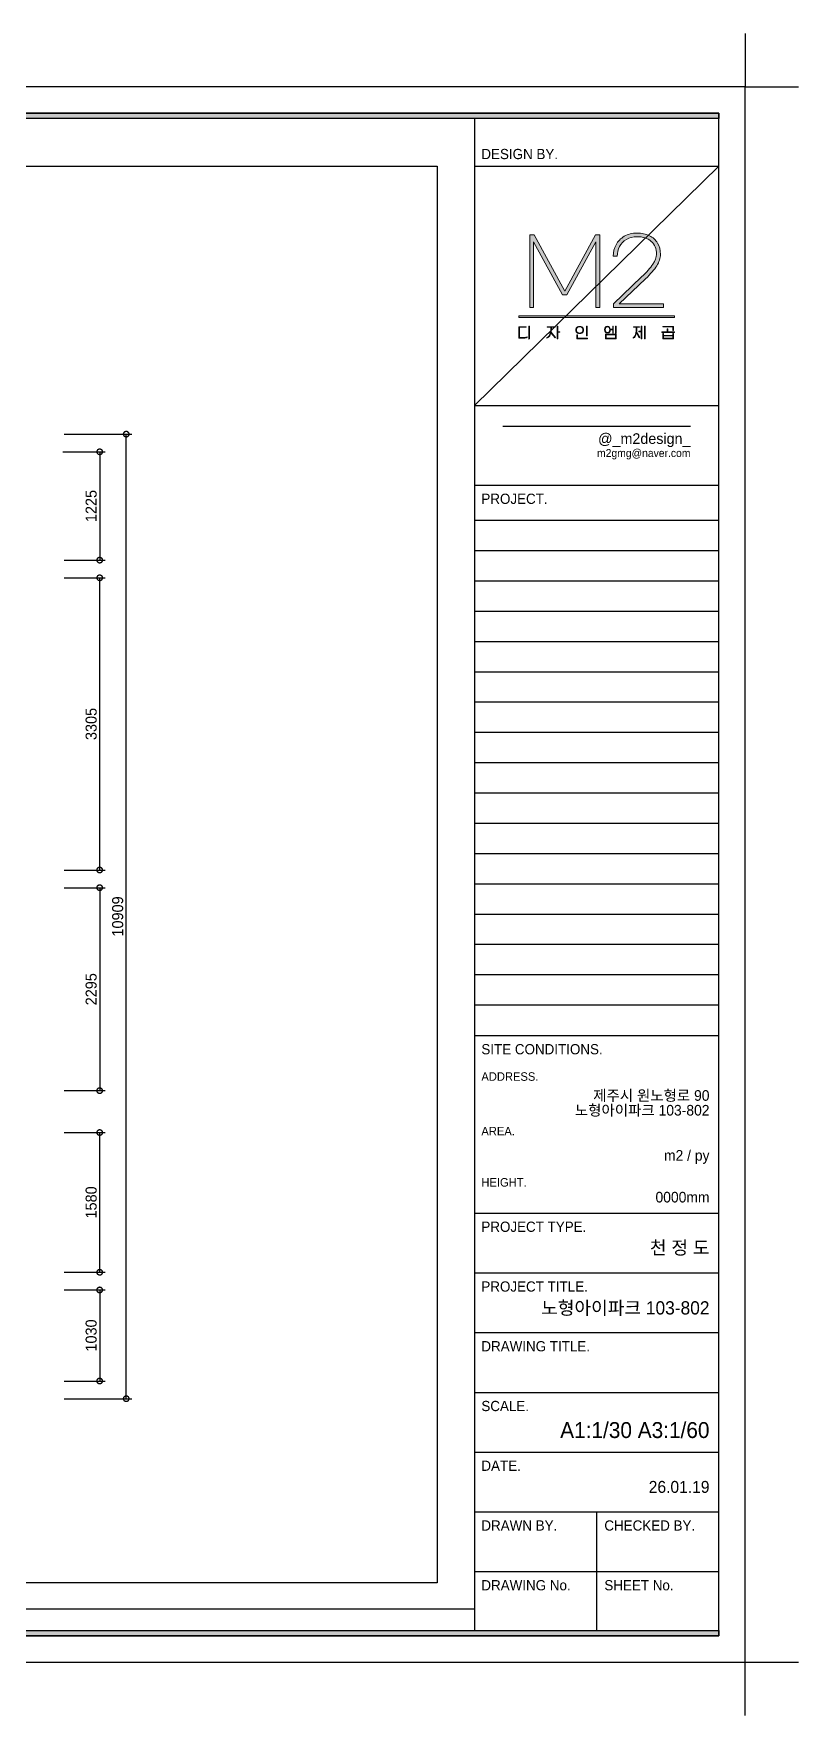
# Model space of a CAD drawing. Header units: inches. Extents: x -4181 to 116552, y 25636 to 44656.
# Drawn here: x 51420 to 60070, y 25636 to 44656 of the extents above; entities that cross this region are included whole.
import ezdxf
from ezdxf.enums import TextEntityAlignment as Align

# ---------------------------------------------------------------- set-up
doc = ezdxf.new("R2010")
doc.units = ezdxf.units.IN
doc.header["$LTSCALE"] = 50
doc.header["$MEASUREMENT"] = 0
for name, color, linetype in [('07-dim', 5, 'Continuous'), ('_U+B808_U+C774_U+C5B4 2', 7, 'Continuous'), ('FORM(YOURNAME)-1', 1, 'Continuous'), ('FORM(YOURNAME)-11', 1, 'Continuous')]:
    doc.layers.add(name, color=color, linetype=linetype)
doc.styles.add('YOURNAME', font='HY울릉도M.TTF')
doc.styles.add('스타일1', font='HY울릉도M.TTF')
doc.dimstyles.new('50', dxfattribs={"dimscale": 50, "dimtxt": 2.5, "dimasz": 2.5, "dimexe": 1.25, "dimexo": 2, "dimtad": 1, "dimdec": 0, "dimtxsty": '스타일1', "dimblk": 'DOTSMALL', "dimcen": 2.5, "dimclrd": 1, "dimclre": 1, "dimclrt": 2, "dimadec": 0, "dimazin": 0, "dimtfac": 1, "dimtdec": 0, "dimtix": 1, "dimtmove": 0, "dimatfit": 3, "dimldrblk": 'DOTSMALL', "dimfxl": 1.25, "dimarcsym": 0})

# ---------------------------------------------------------------- blocks, each defined once
blk = doc.blocks.new('block 34')
at = {"layer": '_U+B808_U+C774_U+C5B4 2'}
h = blk.add_hatch(color=35, dxfattribs=at)
h.dxf.hatch_style = 2
h.paths.add_polyline_path([(674.6, -105.53), (675.73, -105.53), (683.42, -119.69), (691.1, -105.53), (692.22, -105.53), (692.22, -123.82), (691.22, -123.82), (691.22, -107.31), (683.97, -120.67), (682.84, -120.67), (675.59, -107.31), (675.59, -123.82), (674.6, -123.82)])
h = blk.add_hatch(color=35, dxfattribs=at)
h.dxf.hatch_style = 2
edge = h.paths.add_edge_path()
edge.add_spline(control_points=[(704.68, -105.78), (705.57, -106.21), (706.25, -106.83), (706.73, -107.63), (707.21, -108.43), (707.45, -109.38), (707.45, -110.46), (707.45, -111.43), (707.14, -112.39), (706.53, -113.34), (705.92, -114.29), (704.98, -115.38), (703.7, -116.62), (703.7, -116.62), (697.12, -122.91), (697.12, -122.91), (697.12, -122.91), (708.26, -122.91), (708.26, -122.91), (708.26, -122.91), (708.26, -123.82), (708.26, -123.82), (708.26, -123.82), (695.66, -123.82), (695.66, -123.82), (695.66, -123.82), (695.66, -122.91), (695.66, -122.91), (695.66, -122.91), (702.73, -116.15), (702.73, -116.15), (703.99, -114.93), (704.93, -113.86), (705.54, -112.95), (706.15, -112.03), (706.45, -111.2), (706.45, -110.46), (706.45, -109.07), (706.01, -107.98), (705.12, -107.2), (704.23, -106.42), (703.05, -106.03), (701.57, -106.03), (700.53, -106.03), (699.64, -106.26), (698.89, -106.71), (698.15, -107.15), (697.57, -107.75), (697.18, -108.5), (696.79, -109.25), (696.59, -110.06), (696.59, -110.94), (696.59, -110.94), (695.59, -110.94), (695.59, -110.94), (695.59, -109.89), (695.83, -108.93), (696.3, -108.05), (696.77, -107.17), (697.46, -106.46), (698.36, -105.93), (699.26, -105.4), (700.33, -105.13), (701.57, -105.13), (702.76, -105.13), (703.79, -105.35), (704.68, -105.78)], knot_values=[0, 0, 0, 0, 1, 1, 1, 2, 2, 2, 3, 3, 3, 4, 4, 4, 5, 5, 5, 6, 6, 6, 7, 7, 7, 8, 8, 8, 9, 9, 9, 10, 10, 10, 11, 11, 11, 12, 12, 12, 13, 13, 13, 14, 14, 14, 15, 15, 15, 16, 16, 16, 17, 17, 17, 18, 18, 18, 19, 19, 19, 20, 20, 20, 21, 21, 21, 22, 22, 22, 22], degree=3, periodic=0)
at = {"layer": '_U+B808_U+C774_U+C5B4 2', "lineweight": 0}
blk.add_lwpolyline([(674.6, -105.53), (675.73, -105.53), (683.42, -119.69), (691.1, -105.53), (692.22, -105.53), (692.22, -123.82), (691.22, -123.82), (691.22, -107.31), (683.97, -120.67), (682.84, -120.67), (675.59, -107.31), (675.59, -123.82), (674.6, -123.82), (674.6, -105.53)], dxfattribs=at)
blk.add_open_spline([(704.68, -105.78), (705.57, -106.21), (706.25, -106.83), (706.73, -107.63), (707.21, -108.43), (707.45, -109.38), (707.45, -110.46), (707.45, -111.43), (707.14, -112.39), (706.53, -113.34), (705.92, -114.29), (704.98, -115.38), (703.7, -116.62), (703.7, -116.62), (697.12, -122.91), (697.12, -122.91), (697.12, -122.91), (708.26, -122.91), (708.26, -122.91), (708.26, -122.91), (708.26, -123.82), (708.26, -123.82), (708.26, -123.82), (695.66, -123.82), (695.66, -123.82), (695.66, -123.82), (695.66, -122.91), (695.66, -122.91), (695.66, -122.91), (702.73, -116.15), (702.73, -116.15), (703.99, -114.93), (704.93, -113.86), (705.54, -112.95), (706.15, -112.03), (706.45, -111.2), (706.45, -110.46), (706.45, -109.07), (706.01, -107.98), (705.12, -107.2), (704.23, -106.42), (703.05, -106.03), (701.57, -106.03), (700.53, -106.03), (699.64, -106.26), (698.89, -106.71), (698.15, -107.15), (697.57, -107.75), (697.18, -108.5), (696.79, -109.25), (696.59, -110.06), (696.59, -110.94), (696.59, -110.94), (695.59, -110.94), (695.59, -110.94), (695.59, -109.89), (695.83, -108.93), (696.3, -108.05), (696.77, -107.17), (697.46, -106.46), (698.36, -105.93), (699.26, -105.4), (700.33, -105.13), (701.57, -105.13), (702.76, -105.13), (703.79, -105.35), (704.68, -105.78)], degree=3, knots=[0, 0, 0, 0, 1, 1, 1, 2, 2, 2, 3, 3, 3, 4, 4, 4, 5, 5, 5, 6, 6, 6, 7, 7, 7, 8, 8, 8, 9, 9, 9, 10, 10, 10, 11, 11, 11, 12, 12, 12, 13, 13, 13, 14, 14, 14, 15, 15, 15, 16, 16, 16, 17, 17, 17, 18, 18, 18, 19, 19, 19, 20, 20, 20, 21, 21, 21, 22, 22, 22, 22], dxfattribs=at)
blk = doc.blocks.new('block 35')
at = {"layer": '_U+B808_U+C774_U+C5B4 2'}
h = blk.add_hatch(color=35, dxfattribs=at)
h.dxf.hatch_style = 2
edge = h.paths.add_edge_path()
edge.add_spline(control_points=[(673.72, -128.8), (673.72, -128.8), (672, -128.8), (672, -128.8), (672, -128.8), (672, -131.36), (672, -131.36), (672, -131.36), (673.14, -131.36), (673.14, -131.36), (673.29, -131.36), (673.44, -131.34), (673.6, -131.31), (673.75, -131.28), (673.88, -131.24), (673.98, -131.2), (673.98, -131.2), (673.98, -131.35), (673.98, -131.35), (673.88, -131.4), (673.75, -131.44), (673.6, -131.47), (673.45, -131.49), (673.3, -131.51), (673.14, -131.51), (673.14, -131.51), (671.83, -131.51), (671.83, -131.51), (671.83, -131.51), (671.83, -128.65), (671.83, -128.65), (671.83, -128.65), (673.72, -128.65), (673.72, -128.65), (673.72, -128.65), (673.72, -128.8), (673.72, -128.8)], knot_values=[0, 0, 0, 0, 1, 1, 1, 2, 2, 2, 3, 3, 3, 4, 4, 4, 5, 5, 5, 6, 6, 6, 7, 7, 7, 8, 8, 8, 9, 9, 9, 10, 10, 10, 11, 11, 11, 12, 12, 12, 12], degree=3, periodic=0)
h.paths.add_polyline_path([(674.54, -131.73), (674.38, -131.74), (674.38, -128.5), (674.54, -128.5)])
h = blk.add_hatch(color=35, dxfattribs=at)
h.dxf.hatch_style = 2
edge = h.paths.add_edge_path()
edge.add_spline(control_points=[(679.96, -130.01), (679.96, -130.01), (681.09, -131.37), (681.09, -131.37), (681.09, -131.37), (680.96, -131.47), (680.96, -131.47), (680.96, -131.47), (679.92, -130.19), (679.92, -130.19), (679.82, -130.57), (679.69, -130.87), (679.52, -131.09), (679.35, -131.32), (679.14, -131.46), (678.9, -131.51), (678.9, -131.51), (678.9, -131.36), (678.9, -131.36), (679.11, -131.3), (679.3, -131.16), (679.45, -130.93), (679.6, -130.7), (679.71, -130.39), (679.79, -130.03), (679.86, -129.66), (679.91, -129.25), (679.91, -128.8), (679.91, -128.8), (678.97, -128.8), (678.97, -128.8), (678.97, -128.8), (678.97, -128.65), (678.97, -128.65), (678.97, -128.65), (681, -128.65), (681, -128.65), (681, -128.65), (681, -128.8), (681, -128.8), (681, -128.8), (680.07, -128.8), (680.07, -128.8), (680.06, -129.26), (680.03, -129.66), (679.96, -130.01)], knot_values=[0, 0, 0, 0, 1, 1, 1, 2, 2, 2, 3, 3, 3, 4, 4, 4, 5, 5, 5, 6, 6, 6, 7, 7, 7, 8, 8, 8, 9, 9, 9, 10, 10, 10, 11, 11, 11, 12, 12, 12, 13, 13, 13, 14, 14, 14, 15, 15, 15, 15], degree=3, periodic=0)
h.paths.add_polyline_path([(682.21, -130.06), (681.69, -130.06), (681.69, -131.73), (681.54, -131.73), (681.54, -128.5), (681.69, -128.5), (681.69, -129.92), (682.21, -129.92)])
h = blk.add_hatch(color=35, dxfattribs=at)
h.dxf.hatch_style = 2
edge = h.paths.add_edge_path()
edge.add_spline(control_points=[(687.69, -128.68), (687.84, -128.76), (687.95, -128.87), (688.03, -129.01), (688.11, -129.15), (688.15, -129.3), (688.15, -129.47), (688.15, -129.64), (688.11, -129.8), (688.03, -129.94), (687.95, -130.08), (687.84, -130.19), (687.69, -130.27), (687.54, -130.35), (687.36, -130.39), (687.15, -130.39), (686.95, -130.39), (686.77, -130.35), (686.62, -130.27), (686.47, -130.19), (686.36, -130.08), (686.28, -129.94), (686.2, -129.8), (686.16, -129.64), (686.16, -129.47), (686.16, -129.3), (686.2, -129.15), (686.28, -129.01), (686.36, -128.87), (686.47, -128.76), (686.62, -128.68), (686.77, -128.6), (686.95, -128.56), (687.15, -128.56), (687.36, -128.56), (687.54, -128.6), (687.69, -128.68)], knot_values=[0, 0, 0, 0, 1, 1, 1, 2, 2, 2, 3, 3, 3, 4, 4, 4, 5, 5, 5, 6, 6, 6, 7, 7, 7, 8, 8, 8, 9, 9, 9, 10, 10, 10, 11, 11, 11, 12, 12, 12, 12], degree=3, periodic=0)
edge = h.paths.add_edge_path()
edge.add_spline(control_points=[(686.72, -128.79), (686.59, -128.86), (686.49, -128.95), (686.43, -129.07), (686.36, -129.18), (686.32, -129.32), (686.32, -129.47), (686.32, -129.63), (686.36, -129.76), (686.43, -129.88), (686.49, -130), (686.59, -130.09), (686.72, -130.15), (686.84, -130.22), (686.99, -130.25), (687.15, -130.25), (687.32, -130.25), (687.46, -130.22), (687.59, -130.15), (687.72, -130.09), (687.81, -130), (687.88, -129.88), (687.95, -129.76), (687.98, -129.63), (687.98, -129.47), (687.98, -129.32), (687.95, -129.18), (687.88, -129.07), (687.81, -128.95), (687.72, -128.86), (687.59, -128.79), (687.46, -128.73), (687.32, -128.7), (687.15, -128.7), (686.99, -128.7), (686.84, -128.73), (686.72, -128.79)], knot_values=[0, 0, 0, 0, 1, 1, 1, 2, 2, 2, 3, 3, 3, 4, 4, 4, 5, 5, 5, 6, 6, 6, 7, 7, 7, 8, 8, 8, 9, 9, 9, 10, 10, 10, 11, 11, 11, 12, 12, 12, 12], degree=3, periodic=0)
h.paths.add_polyline_path([(686.6, -131.51), (689.15, -131.51), (689.15, -131.66), (686.44, -131.66), (686.44, -130.66), (686.6, -130.66)])
h.paths.add_polyline_path([(689.03, -130.91), (688.87, -130.91), (688.87, -128.5), (689.03, -128.5)])
h = blk.add_hatch(color=35, dxfattribs=at)
h.dxf.hatch_style = 2
edge = h.paths.add_edge_path()
edge.add_spline(control_points=[(694.67, -130), (694.55, -130.16), (694.37, -130.23), (694.14, -130.23), (693.91, -130.23), (693.73, -130.16), (693.61, -130), (693.48, -129.84), (693.42, -129.64), (693.42, -129.39), (693.42, -129.14), (693.48, -128.94), (693.61, -128.78), (693.73, -128.62), (693.91, -128.54), (694.14, -128.54), (694.35, -128.54), (694.51, -128.61), (694.63, -128.74), (694.75, -128.87), (694.83, -129.04), (694.85, -129.25), (694.85, -129.25), (695.45, -129.25), (695.45, -129.25), (695.45, -129.25), (695.45, -128.52), (695.45, -128.52), (695.45, -128.52), (695.61, -128.52), (695.61, -128.52), (695.61, -128.52), (695.61, -130.29), (695.61, -130.29), (695.61, -130.29), (695.45, -130.29), (695.45, -130.29), (695.45, -130.29), (695.45, -129.4), (695.45, -129.4), (695.45, -129.4), (694.86, -129.4), (694.86, -129.4), (694.85, -129.64), (694.79, -129.85), (694.67, -130)], knot_values=[0, 0, 0, 0, 1, 1, 1, 2, 2, 2, 3, 3, 3, 4, 4, 4, 5, 5, 5, 6, 6, 6, 7, 7, 7, 8, 8, 8, 9, 9, 9, 10, 10, 10, 11, 11, 11, 12, 12, 12, 13, 13, 13, 14, 14, 14, 15, 15, 15, 15], degree=3, periodic=0)
edge = h.paths.add_edge_path()
edge.add_spline(control_points=[(693.73, -129.9), (693.83, -130.03), (693.97, -130.09), (694.14, -130.09), (694.31, -130.09), (694.45, -130.03), (694.55, -129.9), (694.65, -129.78), (694.7, -129.61), (694.7, -129.39), (694.7, -129.17), (694.65, -129), (694.55, -128.87), (694.45, -128.75), (694.31, -128.69), (694.14, -128.69), (693.97, -128.69), (693.83, -128.75), (693.73, -128.87), (693.63, -129), (693.58, -129.17), (693.58, -129.39), (693.58, -129.61), (693.63, -129.78), (693.73, -129.9)], knot_values=[0, 0, 0, 0, 1, 1, 1, 2, 2, 2, 3, 3, 3, 4, 4, 4, 5, 5, 5, 6, 6, 6, 7, 7, 7, 8, 8, 8, 8], degree=3, periodic=0)
h.paths.add_polyline_path([(693.69, -130.55), (696.36, -130.55), (696.36, -131.66), (693.69, -131.66)])
h.paths.add_polyline_path([(693.85, -131.51), (696.2, -131.51), (696.2, -130.7), (693.85, -130.7)])
h.paths.add_polyline_path([(696.36, -128.5), (696.36, -130.32), (696.2, -130.32), (696.2, -128.5)])
h = blk.add_hatch(color=35, dxfattribs=at)
h.dxf.hatch_style = 2
edge = h.paths.add_edge_path()
edge.add_spline(control_points=[(701.46, -129.93), (701.46, -129.93), (702.28, -131.39), (702.28, -131.39), (702.28, -131.39), (702.15, -131.47), (702.15, -131.47), (702.15, -131.47), (701.43, -130.17), (701.43, -130.17), (701.3, -130.94), (701.03, -131.39), (700.63, -131.51), (700.63, -131.51), (700.63, -131.35), (700.63, -131.35), (700.88, -131.26), (701.06, -130.99), (701.18, -130.55), (701.3, -130.1), (701.37, -129.52), (701.37, -128.8), (701.37, -128.8), (700.67, -128.8), (700.67, -128.8), (700.67, -128.8), (700.67, -128.65), (700.67, -128.65), (700.67, -128.65), (702.19, -128.65), (702.19, -128.65), (702.19, -128.65), (702.19, -128.8), (702.19, -128.8), (702.19, -128.8), (701.53, -128.8), (701.53, -128.8), (701.52, -129.25), (701.5, -129.63), (701.46, -129.93)], knot_values=[0, 0, 0, 0, 1, 1, 1, 2, 2, 2, 3, 3, 3, 4, 4, 4, 5, 5, 5, 6, 6, 6, 7, 7, 7, 8, 8, 8, 9, 9, 9, 10, 10, 10, 11, 11, 11, 12, 12, 12, 13, 13, 13, 13], degree=3, periodic=0)
h.paths.add_polyline_path([(702.59, -128.52), (702.75, -128.52), (702.75, -131.68), (702.59, -131.68), (702.59, -129.95), (702, -129.95), (702, -129.8), (702.59, -129.8)])
h.paths.add_polyline_path([(703.61, -128.5), (703.61, -131.73), (703.45, -131.73), (703.45, -128.5)])
h = blk.add_hatch(color=35, dxfattribs=at)
h.dxf.hatch_style = 2
h.paths.add_polyline_path([(711.02, -129.93), (711.02, -130.07), (707.82, -130.07), (707.82, -129.93), (709.16, -129.93), (709.16, -129.2), (709.32, -129.2), (709.32, -129.93)])
h.paths.add_polyline_path([(710.61, -128.72), (708.07, -128.72), (708.07, -128.57), (710.77, -128.57), (710.77, -129.64), (710.61, -129.64)])
h.paths.add_polyline_path([(710.61, -130.36), (710.77, -130.36), (710.77, -131.66), (708.08, -131.66), (708.08, -130.36), (708.24, -130.36), (708.24, -130.83), (710.61, -130.83)])
h.paths.add_polyline_path([(710.61, -131.52), (710.61, -130.97), (708.24, -130.97), (708.24, -131.52)])
at = {"layer": '_U+B808_U+C774_U+C5B4 2', "lineweight": 0}
for points in [[(674.54, -131.73), (674.38, -131.74), (674.38, -128.5), (674.54, -128.5), (674.54, -131.73)], [(682.21, -130.06), (681.69, -130.06), (681.69, -131.73), (681.54, -131.73), (681.54, -128.5), (681.69, -128.5), (681.69, -129.92), (682.21, -129.92), (682.21, -130.06)], [(686.6, -131.51), (689.15, -131.51), (689.15, -131.66), (686.44, -131.66), (686.44, -130.66), (686.6, -130.66), (686.6, -131.51)], [(689.03, -130.91), (688.87, -130.91), (688.87, -128.5), (689.03, -128.5), (689.03, -130.91)], [(693.69, -130.55), (696.36, -130.55), (696.36, -131.66), (693.69, -131.66), (693.69, -130.55)], [(693.85, -131.51), (696.2, -131.51), (696.2, -130.7), (693.85, -130.7), (693.85, -131.51)], [(696.36, -128.5), (696.36, -130.32), (696.2, -130.32), (696.2, -128.5), (696.36, -128.5)], [(702.59, -128.52), (702.75, -128.52), (702.75, -131.68), (702.59, -131.68), (702.59, -129.95), (702, -129.95), (702, -129.8), (702.59, -129.8), (702.59, -128.52)], [(703.61, -128.5), (703.61, -131.73), (703.45, -131.73), (703.45, -128.5), (703.61, -128.5)], [(711.02, -129.93), (711.02, -130.07), (707.82, -130.07), (707.82, -129.93), (709.16, -129.93), (709.16, -129.2), (709.32, -129.2), (709.32, -129.93), (711.02, -129.93)], [(710.61, -128.72), (708.07, -128.72), (708.07, -128.57), (710.77, -128.57), (710.77, -129.64), (710.61, -129.64), (710.61, -128.72)], [(710.61, -130.36), (710.77, -130.36), (710.77, -131.66), (708.08, -131.66), (708.08, -130.36), (708.24, -130.36), (708.24, -130.83), (710.61, -130.83), (710.61, -130.36)], [(710.61, -131.52), (710.61, -130.97), (708.24, -130.97), (708.24, -131.52), (710.61, -131.52)]]:
    blk.add_lwpolyline(points, dxfattribs=at)
for points, knots in [([(673.72, -128.8), (673.72, -128.8), (672, -128.8), (672, -128.8), (672, -128.8), (672, -131.36), (672, -131.36), (672, -131.36), (673.14, -131.36), (673.14, -131.36), (673.29, -131.36), (673.44, -131.34), (673.6, -131.31), (673.75, -131.28), (673.88, -131.24), (673.98, -131.2), (673.98, -131.2), (673.98, -131.35), (673.98, -131.35), (673.88, -131.4), (673.75, -131.44), (673.6, -131.47), (673.45, -131.49), (673.3, -131.51), (673.14, -131.51), (673.14, -131.51), (671.83, -131.51), (671.83, -131.51), (671.83, -131.51), (671.83, -128.65), (671.83, -128.65), (671.83, -128.65), (673.72, -128.65), (673.72, -128.65), (673.72, -128.65), (673.72, -128.8), (673.72, -128.8)], [0, 0, 0, 0, 1, 1, 1, 2, 2, 2, 3, 3, 3, 4, 4, 4, 5, 5, 5, 6, 6, 6, 7, 7, 7, 8, 8, 8, 9, 9, 9, 10, 10, 10, 11, 11, 11, 12, 12, 12, 12]), ([(679.96, -130.01), (679.96, -130.01), (681.09, -131.37), (681.09, -131.37), (681.09, -131.37), (680.96, -131.47), (680.96, -131.47), (680.96, -131.47), (679.92, -130.19), (679.92, -130.19), (679.82, -130.57), (679.69, -130.87), (679.52, -131.09), (679.35, -131.32), (679.14, -131.46), (678.9, -131.51), (678.9, -131.51), (678.9, -131.36), (678.9, -131.36), (679.11, -131.3), (679.3, -131.16), (679.45, -130.93), (679.6, -130.7), (679.71, -130.39), (679.79, -130.03), (679.86, -129.66), (679.91, -129.25), (679.91, -128.8), (679.91, -128.8), (678.97, -128.8), (678.97, -128.8), (678.97, -128.8), (678.97, -128.65), (678.97, -128.65), (678.97, -128.65), (681, -128.65), (681, -128.65), (681, -128.65), (681, -128.8), (681, -128.8), (681, -128.8), (680.07, -128.8), (680.07, -128.8), (680.06, -129.26), (680.03, -129.66), (679.96, -130.01)], [0, 0, 0, 0, 1, 1, 1, 2, 2, 2, 3, 3, 3, 4, 4, 4, 5, 5, 5, 6, 6, 6, 7, 7, 7, 8, 8, 8, 9, 9, 9, 10, 10, 10, 11, 11, 11, 12, 12, 12, 13, 13, 13, 14, 14, 14, 15, 15, 15, 15]), ([(687.69, -128.68), (687.84, -128.76), (687.95, -128.87), (688.03, -129.01), (688.11, -129.15), (688.15, -129.3), (688.15, -129.47), (688.15, -129.64), (688.11, -129.8), (688.03, -129.94), (687.95, -130.08), (687.84, -130.19), (687.69, -130.27), (687.54, -130.35), (687.36, -130.39), (687.15, -130.39), (686.95, -130.39), (686.77, -130.35), (686.62, -130.27), (686.47, -130.19), (686.36, -130.08), (686.28, -129.94), (686.2, -129.8), (686.16, -129.64), (686.16, -129.47), (686.16, -129.3), (686.2, -129.15), (686.28, -129.01), (686.36, -128.87), (686.47, -128.76), (686.62, -128.68), (686.77, -128.6), (686.95, -128.56), (687.15, -128.56), (687.36, -128.56), (687.54, -128.6), (687.69, -128.68)], [0, 0, 0, 0, 1, 1, 1, 2, 2, 2, 3, 3, 3, 4, 4, 4, 5, 5, 5, 6, 6, 6, 7, 7, 7, 8, 8, 8, 9, 9, 9, 10, 10, 10, 11, 11, 11, 12, 12, 12, 12]), ([(686.72, -128.79), (686.59, -128.86), (686.49, -128.95), (686.43, -129.07), (686.36, -129.18), (686.32, -129.32), (686.32, -129.47), (686.32, -129.63), (686.36, -129.76), (686.43, -129.88), (686.49, -130), (686.59, -130.09), (686.72, -130.15), (686.84, -130.22), (686.99, -130.25), (687.15, -130.25), (687.32, -130.25), (687.46, -130.22), (687.59, -130.15), (687.72, -130.09), (687.81, -130), (687.88, -129.88), (687.95, -129.76), (687.98, -129.63), (687.98, -129.47), (687.98, -129.32), (687.95, -129.18), (687.88, -129.07), (687.81, -128.95), (687.72, -128.86), (687.59, -128.79), (687.46, -128.73), (687.32, -128.7), (687.15, -128.7), (686.99, -128.7), (686.84, -128.73), (686.72, -128.79)], [0, 0, 0, 0, 1, 1, 1, 2, 2, 2, 3, 3, 3, 4, 4, 4, 5, 5, 5, 6, 6, 6, 7, 7, 7, 8, 8, 8, 9, 9, 9, 10, 10, 10, 11, 11, 11, 12, 12, 12, 12]), ([(694.67, -130), (694.55, -130.16), (694.37, -130.23), (694.14, -130.23), (693.91, -130.23), (693.73, -130.16), (693.61, -130), (693.48, -129.84), (693.42, -129.64), (693.42, -129.39), (693.42, -129.14), (693.48, -128.94), (693.61, -128.78), (693.73, -128.62), (693.91, -128.54), (694.14, -128.54), (694.35, -128.54), (694.51, -128.61), (694.63, -128.74), (694.75, -128.87), (694.83, -129.04), (694.85, -129.25), (694.85, -129.25), (695.45, -129.25), (695.45, -129.25), (695.45, -129.25), (695.45, -128.52), (695.45, -128.52), (695.45, -128.52), (695.61, -128.52), (695.61, -128.52), (695.61, -128.52), (695.61, -130.29), (695.61, -130.29), (695.61, -130.29), (695.45, -130.29), (695.45, -130.29), (695.45, -130.29), (695.45, -129.4), (695.45, -129.4), (695.45, -129.4), (694.86, -129.4), (694.86, -129.4), (694.85, -129.64), (694.79, -129.85), (694.67, -130)], [0, 0, 0, 0, 1, 1, 1, 2, 2, 2, 3, 3, 3, 4, 4, 4, 5, 5, 5, 6, 6, 6, 7, 7, 7, 8, 8, 8, 9, 9, 9, 10, 10, 10, 11, 11, 11, 12, 12, 12, 13, 13, 13, 14, 14, 14, 15, 15, 15, 15]), ([(693.73, -129.9), (693.83, -130.03), (693.97, -130.09), (694.14, -130.09), (694.31, -130.09), (694.45, -130.03), (694.55, -129.9), (694.65, -129.78), (694.7, -129.61), (694.7, -129.39), (694.7, -129.17), (694.65, -129), (694.55, -128.87), (694.45, -128.75), (694.31, -128.69), (694.14, -128.69), (693.97, -128.69), (693.83, -128.75), (693.73, -128.87), (693.63, -129), (693.58, -129.17), (693.58, -129.39), (693.58, -129.61), (693.63, -129.78), (693.73, -129.9)], [0, 0, 0, 0, 1, 1, 1, 2, 2, 2, 3, 3, 3, 4, 4, 4, 5, 5, 5, 6, 6, 6, 7, 7, 7, 8, 8, 8, 8]), ([(701.46, -129.93), (701.46, -129.93), (702.28, -131.39), (702.28, -131.39), (702.28, -131.39), (702.15, -131.47), (702.15, -131.47), (702.15, -131.47), (701.43, -130.17), (701.43, -130.17), (701.3, -130.94), (701.03, -131.39), (700.63, -131.51), (700.63, -131.51), (700.63, -131.35), (700.63, -131.35), (700.88, -131.26), (701.06, -130.99), (701.18, -130.55), (701.3, -130.1), (701.37, -129.52), (701.37, -128.8), (701.37, -128.8), (700.67, -128.8), (700.67, -128.8), (700.67, -128.8), (700.67, -128.65), (700.67, -128.65), (700.67, -128.65), (702.19, -128.65), (702.19, -128.65), (702.19, -128.65), (702.19, -128.8), (702.19, -128.8), (702.19, -128.8), (701.53, -128.8), (701.53, -128.8), (701.52, -129.25), (701.5, -129.63), (701.46, -129.93)], [0, 0, 0, 0, 1, 1, 1, 2, 2, 2, 3, 3, 3, 4, 4, 4, 5, 5, 5, 6, 6, 6, 7, 7, 7, 8, 8, 8, 9, 9, 9, 10, 10, 10, 11, 11, 11, 12, 12, 12, 13, 13, 13, 13])]:
    blk.add_open_spline(points, degree=3, knots=knots, dxfattribs=at)
blk = doc.blocks.new('block 33')
at = {"layer": '_U+B808_U+C774_U+C5B4 2'}
for name in ['block 34', 'block 35']:
    blk.add_blockref(name, (0, 0), dxfattribs=at)
blk = doc.blocks.new('block 32')
at = {"layer": '_U+B808_U+C774_U+C5B4 2'}
h = blk.add_hatch(color=35, dxfattribs=at)
h.dxf.hatch_style = 2
h.paths.add_polyline_path([(711.02, -126.32), (671.83, -126.32), (671.83, -125.91), (711.02, -125.91)])
at = {"layer": '_U+B808_U+C774_U+C5B4 2', "lineweight": 0}
blk.add_lwpolyline([(711.02, -126.32), (671.83, -126.32), (671.83, -125.91), (711.02, -125.91), (711.02, -126.32)], dxfattribs=at)
at = {"layer": '_U+B808_U+C774_U+C5B4 2'}
blk.add_blockref('block 33', (0, 0), dxfattribs=at)
blk = doc.blocks.new('FORM-ELEVATION')
at = {"layer": 'FORM(YOURNAME)-11'}
h = blk.add_hatch(color=256, dxfattribs=at)
h.dxf.hatch_style = 1
h.paths.add_polyline_path([(-10309, 35708), (71691, 35708), (71691, 35508), (-10309, 35508)])
h.paths.add_polyline_path([(-10309, -21492), (71691, -21492), (71691, -21692), (-10309, -21692)])
at = {"layer": 'Defpoints', "color": 158}
for p, q in [((62481, 35508), (62481, -21492)), ((62481, 33708), (71691, 33708)), ((62481, 24686), (71691, 33708)), ((62481, 24686), (71691, 24686)), ((71691, 20353), (62481, 20353)), ((71691, 19211), (62481, 19211)), ((71691, 18069), (62481, 18069)), ((71691, 16927), (62481, 16927)), ((71691, 15784), (62481, 15784)), ((71691, 14642), (62481, 14642)), ((71691, 13500), (62481, 13500)), ((71691, 12358), (62481, 12358)), ((71691, 11216), (62481, 11216)), ((71691, 10074), (62481, 10074)), ((71691, 8932), (62481, 8932)), ((71691, 7790), (62481, 7790)), ((71691, 6647), (62481, 6647)), ((71691, 5505), (62481, 5505)), ((71691, 4363), (62481, 4363)), ((71691, 3221), (62481, 3221)), ((71691, 2079), (62481, 2079)), ((62481, -20692), (-10309, -20692))]:
    blk.add_line(p, q, dxfattribs=at)
at = {"layer": 'Defpoints', "color": 1}
for points in [[(72691, 38708), (72691, 36708), (74691, 36708)], [(72691, -24692), (72691, -22692), (74691, -22692)]]:
    blk.add_lwpolyline(points, dxfattribs=at)
at = {"layer": 'Defpoints', "color": 158}
for points in [[(-10309, -21692), (71691, -21692), (71691, 35708), (-10309, 35708)], [(-8309, 33708), (61071, 33708), (61071, -19692), (-8309, -19692)]]:
    blk.add_lwpolyline(points, close=True, dxfattribs=at)
at = {"layer": 'FORM(YOURNAME)-11', "color": 251}
blk.add_line((63550, 23916), (70622, 23916), dxfattribs=at)
at = {"layer": 'FORM(YOURNAME)-11', "color": 14}
for p, q in [((62481, 21686), (71691, 21686)), ((62481, 937), (71691, 937)), ((62481, -5756), (71691, -5756)), ((62481, -8009), (71691, -8009)), ((62481, -10261), (71691, -10261)), ((62481, -12514), (71691, -12514)), ((62481, -14766), (71691, -14766)), ((62481, -17019), (71691, -17019)), ((67086, -17019), (67086, -21492)), ((62481, -19271), (71691, -19271))]:
    blk.add_line(p, q, dxfattribs=at)
at = {"layer": 'FORM(YOURNAME)-11', "color": 250}
blk.add_lwpolyline([(-11309, -22692), (72691, -22692), (72691, 36708), (-11309, 36708)], close=True, dxfattribs=at)
at = {"layer": 'FORM(YOURNAME)-11'}
for points in [[(-10309, 35708), (71691, 35708), (71691, 35508), (-10309, 35508)], [(-10309, -21492), (71691, -21492), (71691, -21692), (-10309, -21692)]]:
    blk.add_lwpolyline(points, close=True, dxfattribs=at)
at = {"layer": '_U+B808_U+C774_U+C5B4 2', "xscale": 150, "yscale": 150, "zscale": 150}
blk.add_blockref('block 32', (-36628, 46957), dxfattribs=at)
at = {"layer": 'FORM(YOURNAME)-11', "color": 14, "style": 'YOURNAME'}
for s, height, p in [('DESIGN BY.', 386.1, (62739, 34170)), ('PROJECT.', 386.1, (62739, 21172)), ('SITE CONDITIONS.', 386.14, (62739, 422)), ('PROJECT TYPE.', 386.14, (62739, -6271)), ('PROJECT TITLE.', 386.14, (62739, -8524)), ('DRAWING TITLE.', 386.14, (62739, -10776)), ('SCALE.', 386.1, (62739, -13029)), ('DATE.', 386.1, (62739, -15281)), ('DRAWN BY.', 386.1, (62739, -17534)), ('CHECKED BY.', 386.14, (67376, -17534)), ('DRAWING No.', 386.14, (62739, -19786)), ('SHEET No.', 386.1, (67376, -19786))]:
    blk.add_text(s, height=height, dxfattribs=at).set_placement(p, align=Align.MIDDLE_LEFT)
for s, height, width, p in [('@_m2design_', 400, 1.03, (70622, 23242)), ('m2gmg@naver.com', 300, 0.995, (70622, 22747))]:
    blk.add_text(s, height=height, dxfattribs=dict(at, width=width)).set_placement(p, align=Align.RIGHT)
at = {"layer": 'FORM(YOURNAME)-11', "color": 251, "style": 'YOURNAME'}
for s, p in [('ADDRESS.', (62739, -608)), ('AREA.', (62739, -2667)), ('HEIGHT.', (62739, -4598))]:
    blk.add_text(s, height=321.8, dxfattribs=at).set_placement(p, align=Align.MIDDLE_LEFT)
at = {"layer": 'FORM(YOURNAME)-11', "color": 3, "style": 'YOURNAME'}
for tag, height, p in [('1', 451, (71041, -1219)), ('2', 451, (71041, -1863)), ('3', 451, (71041, -3150)), ('4', 451, (71041, -5081)), ('5', 515, (71041, -7398)), ('6', 515, (71041, -9650)), ('7', 515, (71041, -11903)), ('8', 515, (71041, -14155)), ('9', 515, (71041, -16408)), ('10', 515, (66791, -18596)), ('11', 515, (71041, -18660)), ('12', 515, (66791, -20848)), ('13', 515, (71041, -20848))]:
    blk.add_attdef(tag, text='', height=height, dxfattribs=at).set_placement(p, align=Align.MIDDLE_RIGHT)
blk = doc.blocks.new('_DOTSMALL')
at = {"color": 0, "linetype": 'ByBlock', "const_width": 0.5}
blk.add_lwpolyline([(-0.0625, 0, 1), (0.0625, 0, 1)], format="xyb", close=True, dxfattribs=at)
blk = doc.blocks.new('*D1106')
at = {"layer": '07-dim', "color": 1, "lineweight": -2}
for p, q in [((51749, 39926), (52230, 39926)), ((52167, 39926), (52167, 38701)), ((51767, 38701), (52230, 38701))]:
    blk.add_line(p, q, dxfattribs=at)
at = {"layer": 'Defpoints', "color": 0}
for p in [(51649, 39926), (51667, 38701), (52167, 38701)]:
    blk.add_point(p, dxfattribs=at)
at = {"layer": '07-dim', "color": 1, "lineweight": -2, "xscale": 125, "yscale": 125, "zscale": 125}
for p, rotation in [((52167, 39926), 90), ((52167, 38701), 270)]:
    blk.add_blockref('_DOTSMALL', p, dxfattribs=dict(at, rotation=rotation))
at = {"layer": '07-dim', "color": 2, "insert": (52071, 39313), "char_height": 125, "attachment_point": 5, "rotation": 90, "style": '스타일1'}
blk.add_mtext('1225', dxfattribs=at)
blk = doc.blocks.new('*D1107')
at = {"layer": '07-dim', "color": 1, "lineweight": -2}
for p, q in [((51767, 38501), (52230, 38501)), ((52167, 35196), (52167, 38501)), ((51767, 35196), (52230, 35196))]:
    blk.add_line(p, q, dxfattribs=at)
at = {"layer": 'Defpoints', "color": 0}
for p in [(51667, 38501), (52167, 38501), (51667, 35196)]:
    blk.add_point(p, dxfattribs=at)
at = {"layer": '07-dim', "color": 1, "lineweight": -2, "xscale": 125, "yscale": 125, "zscale": 125}
for p, rotation in [((52167, 38501), 90), ((52167, 35196), 270)]:
    blk.add_blockref('_DOTSMALL', p, dxfattribs=dict(at, rotation=rotation))
at = {"layer": '07-dim', "color": 2, "insert": (52071, 36848), "char_height": 125, "attachment_point": 5, "rotation": 90, "style": '스타일1'}
blk.add_mtext('3305', dxfattribs=at)
blk = doc.blocks.new('*D1108')
at = {"layer": '07-dim', "color": 1, "lineweight": -2}
for p, q in [((51767, 34996), (52230, 34996)), ((52167, 34996), (52167, 32701)), ((51767, 32701), (52230, 32701))]:
    blk.add_line(p, q, dxfattribs=at)
at = {"layer": 'Defpoints', "color": 0}
for p in [(51667, 34996), (51667, 32701), (52167, 32701)]:
    blk.add_point(p, dxfattribs=at)
at = {"layer": '07-dim', "color": 1, "lineweight": -2, "xscale": 125, "yscale": 125, "zscale": 125}
for p, rotation in [((52167, 34996), 90), ((52167, 32701), 270)]:
    blk.add_blockref('_DOTSMALL', p, dxfattribs=dict(at, rotation=rotation))
at = {"layer": '07-dim', "color": 2, "insert": (52071, 33848), "char_height": 125, "attachment_point": 5, "rotation": 90, "style": '스타일1'}
blk.add_mtext('2295', dxfattribs=at)
blk = doc.blocks.new('*D1109')
at = {"layer": '07-dim', "color": 1, "lineweight": -2}
for p, q in [((51767, 32227), (52230, 32227)), ((52167, 30647), (52167, 32227)), ((51767, 30647), (52230, 30647))]:
    blk.add_line(p, q, dxfattribs=at)
at = {"layer": 'Defpoints', "color": 0}
for p in [(51667, 32227), (52167, 32227), (51667, 30647)]:
    blk.add_point(p, dxfattribs=at)
at = {"layer": '07-dim', "color": 1, "lineweight": -2, "xscale": 125, "yscale": 125, "zscale": 125}
for p, rotation in [((52167, 32227), 90), ((52167, 30647), 270)]:
    blk.add_blockref('_DOTSMALL', p, dxfattribs=dict(at, rotation=rotation))
at = {"layer": '07-dim', "color": 2, "insert": (52071, 31437), "char_height": 125, "attachment_point": 5, "rotation": 90, "style": '스타일1'}
blk.add_mtext('1580', dxfattribs=at)
blk = doc.blocks.new('*D1110')
at = {"layer": '07-dim', "color": 1, "lineweight": -2}
for p, q in [((51767, 30447), (52230, 30447)), ((52167, 30447), (52167, 29417)), ((51767, 29417), (52230, 29417))]:
    blk.add_line(p, q, dxfattribs=at)
at = {"layer": 'Defpoints', "color": 0}
for p in [(51667, 30447), (51667, 29417), (52167, 29417)]:
    blk.add_point(p, dxfattribs=at)
at = {"layer": '07-dim', "color": 1, "lineweight": -2, "xscale": 125, "yscale": 125, "zscale": 125}
for p, rotation in [((52167, 30447), 90), ((52167, 29417), 270)]:
    blk.add_blockref('_DOTSMALL', p, dxfattribs=dict(at, rotation=rotation))
at = {"layer": '07-dim', "color": 2, "insert": (52071, 29932), "char_height": 125, "attachment_point": 5, "rotation": 90, "style": '스타일1'}
blk.add_mtext('1030', dxfattribs=at)
blk = doc.blocks.new('*D1111')
at = {"layer": '07-dim', "color": 1, "lineweight": -2}
for p, q in [((51767, 40126), (52530, 40126)), ((52467, 29217), (52467, 40126)), ((51767, 29217), (52530, 29217))]:
    blk.add_line(p, q, dxfattribs=at)
at = {"layer": 'Defpoints', "color": 0}
for p in [(51667, 40126), (52467, 40126), (51667, 29217)]:
    blk.add_point(p, dxfattribs=at)
at = {"layer": '07-dim', "color": 1, "lineweight": -2, "xscale": 125, "yscale": 125, "zscale": 125}
for p, rotation in [((52467, 40126), 90), ((52467, 29217), 270)]:
    blk.add_blockref('_DOTSMALL', p, dxfattribs=dict(at, rotation=rotation))
at = {"layer": '07-dim', "color": 2, "insert": (52371, 34671), "char_height": 125, "attachment_point": 5, "rotation": 90, "style": '스타일1'}
blk.add_mtext('10909', dxfattribs=at)

msp = doc.modelspace()

# ---------------------------------------------------------------- block references
at = {"layer": 'FORM(YOURNAME)-1'}
ref = msp.add_blockref('FORM-ELEVATION', (37662.7, 33043.1), dxfattribs=dict(at, xscale=0.3, yscale=0.3, zscale=0.3))
ref.add_attrib('9', '26.01.19', dxfattribs={"layer": 'FORM(YOURNAME)-11', "color": 3, "height": 135, "style": 'YOURNAME'}).set_placement((59064.9, 28219.4), align=Align.MIDDLE_RIGHT)
ref.add_attrib('8', 'A1:1/30 A3:1/60', dxfattribs={"layer": 'FORM(YOURNAME)-11', "color": 3, "height": 180, "style": 'YOURNAME'}).set_placement((59064.9, 28862.3), align=Align.MIDDLE_RIGHT)
ref.add_attrib('6', '노형아이파크 103-802', dxfattribs={"layer": 'FORM(YOURNAME)-11', "color": 3, "height": 150, "style": 'YOURNAME'}).set_placement((59064.9, 30244.3), align=Align.MIDDLE_RIGHT)
ref.add_attrib('5', '천 정 도', dxfattribs={"layer": 'FORM(YOURNAME)-11', "color": 3, "height": 150, "style": 'YOURNAME'}).set_placement((59064.9, 30925.1), align=Align.MIDDLE_RIGHT)
ref.add_attrib('1', '제주시 원노형로 90', dxfattribs={"layer": 'FORM(YOURNAME)-11', "color": 3, "height": 120, "style": 'YOURNAME'}).set_placement((59064.9, 32646.6), align=Align.MIDDLE_RIGHT)
ref.add_attrib('2', '노형아이파크 103-802', dxfattribs={"layer": 'FORM(YOURNAME)-11', "color": 3, "height": 120, "style": 'YOURNAME'}).set_placement((59064.9, 32479.4), align=Align.MIDDLE_RIGHT)
ref.add_attrib('3', 'm2 / py', dxfattribs={"layer": 'FORM(YOURNAME)-11', "color": 3, "height": 120, "style": 'YOURNAME'}).set_placement((59064.9, 31968.8), align=Align.MIDDLE_RIGHT)
ref.add_attrib('4', '0000mm', dxfattribs={"layer": 'FORM(YOURNAME)-11', "color": 3, "height": 120, "style": 'YOURNAME'}).set_placement((59064.9, 31496.4), align=Align.MIDDLE_RIGHT)

# ---------------------------------------------------------------- dimensions: what is measured, and where the dimension line sits
at = {"layer": '07-dim'}
for base, p1, p2, picture, middle in [((52467.4, 40125.7), (51667.4, 29216.7), (51667.4, 40125.7), '*D1111', (52371.1, 34671.2)), ((52167.4, 38700.7), (51648.7, 39925.7), (51667.4, 38700.7), '*D1106', (52071.3, 39313.2)), ((52167.4, 38500.7), (51667.4, 35195.7), (51667.4, 38500.7), '*D1107', (52071.2, 36848.2)), ((52167.4, 32700.7), (51667.4, 34995.7), (51667.4, 32700.7), '*D1108', (52071.3, 33848.2)), ((52167.4, 32226.7), (51667.4, 30646.7), (51667.4, 32226.7), '*D1109', (52071.1, 31436.7)), ((52167.4, 29416.7), (51667.4, 30446.7), (51667.4, 29416.7), '*D1110', (52071.2, 29931.7))]:
    dim = msp.add_linear_dim(base=base, p1=p1, p2=p2, angle=90, dimstyle='50', dxfattribs=at)
    dim.commit()
    dim.dimension.update_dxf_attribs({"geometry": picture, "text_midpoint": middle})

doc.saveas('drawing.dxf')
